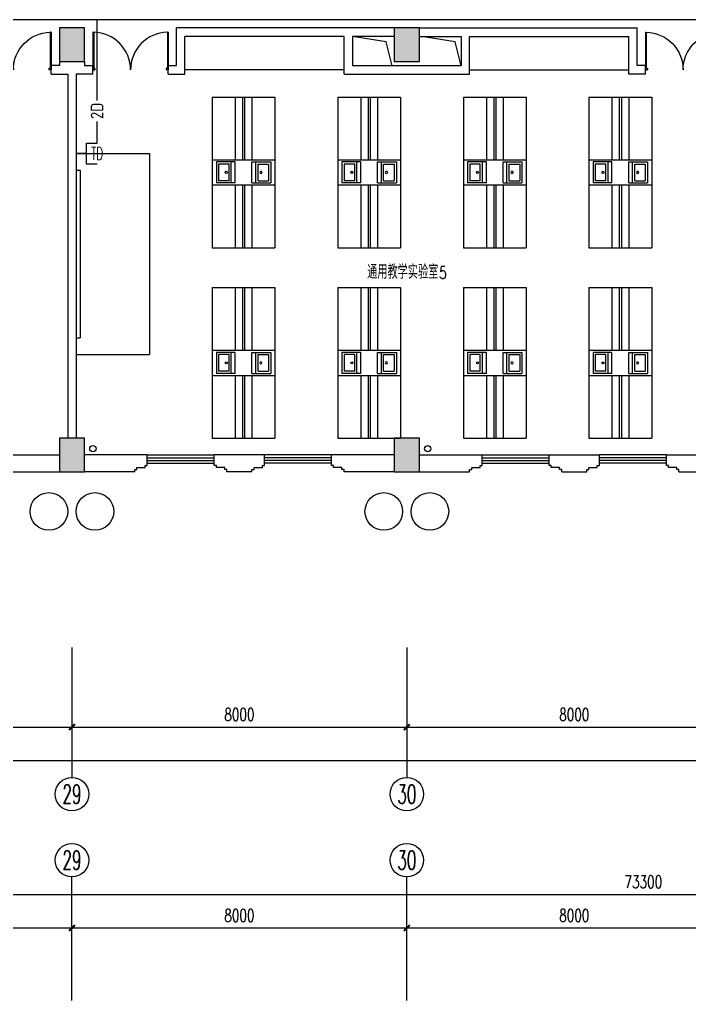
# Model space of a CAD drawing. Extents: x 190999 to 834799, y -200814 to 215286.
# Drawn here: x 467635 to 483635, y 26437 to 49867 of the extents above; entities that cross this region are included whole.
import ezdxf
from ezdxf.enums import TextEntityAlignment as Align

# ---------------------------------------------------------------- set-up
doc = ezdxf.new("R2010")
doc.units = 0
doc.header["$LTSCALE"] = 1000
doc.header["$MEASUREMENT"] = 0
for name, color, linetype in [('00-EQUIP', 3, 'Continuous'), ('00-SIG_TEXT', 7, 'Continuous'), ('00-WIRE-4', 6, 'Continuous'), ('A-墙线', 2, 'Continuous'), ('A-外包装修', 250, 'Continuous'), ('A-外窗', 145, 'Continuous'), ('A-家具', 250, 'Continuous'), ('A-门', 167, 'Continuous'), ('AXIS', 3, 'Continuous'), ('AXIS_TEXT', 7, 'Continuous'), ('COLUMN', 2, 'Continuous'), ('PUB_HATCH', 250, 'Continuous'), ('房间名称', 7, 'Continuous'), ('桥架', 1, 'Continuous'), ('洞口线', 177, 'Continuous'), ('雨水管', 3, 'Continuous')]:
    doc.layers.add(name, color=color, linetype=linetype)
doc.styles.add('-GBCBIGGBENOR', font='GBENOR.shx', dxfattribs={"bigfont": 'GBCBIG.shx'})
doc.styles.add('_COMPLEX', font='COMPLEX.shx', dxfattribs={"width": 0.5})
doc.styles.add('_TCH_AXIS', font='COMPLEX', dxfattribs={"bigfont": 'GBCBIG'})
doc.styles.add('_TCH_DIM', font='SIMPLEX', dxfattribs={"bigfont": 'GBCBIG'})
doc.styles.add('COMPLEX', font='COMPLEX')
doc.styles.add('DIM_FONT', font='SIMPLEX', dxfattribs={"width": 0.7, "bigfont": 'GBCBIG'})
doc.styles.get("Standard").update_dxf_attribs({"font": 'simhei.ttf'})
doc.styles.add('zz-1', font='arial.ttf', dxfattribs={"width": 0.8})
doc.dimstyles.new('DIMN', dxfattribs={"dimtxt": 300, "dimasz": 100, "dimexe": 250, "dimexo": 300, "dimgap": 150, "dimtad": 1, "dimdec": 0, "dimzin": 0, "dimdsep": 46, "dimtxsty": 'DIM_FONT', "dimblk": 'ARCHTICK', "dimcen": 0.09, "dimclrt": 7, "dimazin": 2, "dimtfac": 1, "dimtdec": 0, "dimtix": 1, "dimtmove": 2, "dimatfit": 3, "dimfxl": 0, "dimtolj": 1, "dimtzin": 0, "dimarcsym": 0})

# ---------------------------------------------------------------- blocks, each defined once
blk = doc.blocks.new('m1800')
at = {"layer": 'A-墙线'}
for p, q in [((-900, -100), (-900, 100)), ((900, -100), (900, 100))]:
    blk.add_line(p, q, dxfattribs=at)
at = {"layer": 'A-门'}
for p, q in [((-900, 900), (-900, 0)), ((-900, 900), (-880, 900)), ((-880, 900), (-880, 50)), ((880, 900), (880, 50)), ((900, 900), (880, 900)), ((900, 900), (900, 0)), ((-900, 50), (-870, 50)), ((-900, 0), (-850, 0)), ((-870, 50), (-870, 30)), ((-870, 30), (-850, 30)), ((-850, 30), (-850, 0)), ((850, 30), (850, 0)), ((870, 30), (850, 30)), ((900, 0), (850, 0)), ((870, 50), (870, 30)), ((900, 50), (870, 50))]:
    blk.add_line(p, q, dxfattribs=at)
for centre, start, end in [((-900, 0), 0, 88.7267), ((900, 0), 91.2733, 180)]:
    blk.add_arc(centre, 900, start, end, dxfattribs=at)
blk = doc.blocks.new('_ArchTick')
at = {"const_width": 0.5}
blk.add_lwpolyline([(-0.7, -0.7), (0.7, 0.7)], dxfattribs=at)
blk = doc.blocks.new('*D1202')
at = {"layer": 'AXIS', "color": 0, "lineweight": -2}
for p, q in [((476885, 26767), (476885, 28417)), ((484885, 26767), (484885, 28417)), ((476885, 28167), (484885, 28167))]:
    blk.add_line(p, q, dxfattribs=at)
at = {"layer": 'Defpoints', "color": 0}
for p in [(484885, 28167), (476885, 26467), (484885, 26467)]:
    blk.add_point(p, dxfattribs=at)
at = {"layer": 'AXIS', "color": 0, "lineweight": -2, "xscale": 100, "yscale": 100, "zscale": 100, "rotation": 180}
blk.add_blockref('_ArchTick', (476885, 28167), dxfattribs=at)
at = {"layer": 'AXIS', "color": 0, "lineweight": -2, "xscale": 100, "yscale": 100, "zscale": 100}
blk.add_blockref('_ArchTick', (484885, 28167), dxfattribs=at)
at = {"layer": 'AXIS', "color": 7, "insert": (480885, 28467), "char_height": 300, "attachment_point": 5, "style": 'DIM_FONT'}
blk.add_mtext('\\A1;8000', dxfattribs=at)
blk = doc.blocks.new('*D1203')
at = {"layer": 'AXIS', "color": 0, "lineweight": -2}
for p, q in [((468885, 26767), (468885, 28417)), ((476885, 26767), (476885, 28417)), ((468885, 28167), (476885, 28167))]:
    blk.add_line(p, q, dxfattribs=at)
at = {"layer": 'Defpoints', "color": 0}
for p in [(476885, 28167), (468885, 26467), (476885, 26467)]:
    blk.add_point(p, dxfattribs=at)
at = {"layer": 'AXIS', "color": 0, "lineweight": -2, "xscale": 100, "yscale": 100, "zscale": 100, "rotation": 180}
blk.add_blockref('_ArchTick', (468885, 28167), dxfattribs=at)
at = {"layer": 'AXIS', "color": 0, "lineweight": -2, "xscale": 100, "yscale": 100, "zscale": 100}
blk.add_blockref('_ArchTick', (476885, 28167), dxfattribs=at)
at = {"layer": 'AXIS', "color": 7, "insert": (472885, 28467), "char_height": 300, "attachment_point": 5, "style": 'DIM_FONT'}
blk.add_mtext('\\A1;8000', dxfattribs=at)
blk = doc.blocks.new('*D1204')
at = {"layer": 'AXIS', "color": 0, "lineweight": -2}
for p, q in [((460885, 26767), (460885, 28417)), ((468885, 26767), (468885, 28417)), ((460885, 28167), (468885, 28167))]:
    blk.add_line(p, q, dxfattribs=at)
at = {"layer": 'Defpoints', "color": 0}
for p in [(468885, 28167), (460885, 26467), (468885, 26467)]:
    blk.add_point(p, dxfattribs=at)
at = {"layer": 'AXIS', "color": 0, "lineweight": -2, "xscale": 100, "yscale": 100, "zscale": 100, "rotation": 180}
blk.add_blockref('_ArchTick', (460885, 28167), dxfattribs=at)
at = {"layer": 'AXIS', "color": 0, "lineweight": -2, "xscale": 100, "yscale": 100, "zscale": 100}
blk.add_blockref('_ArchTick', (468885, 28167), dxfattribs=at)
at = {"layer": 'AXIS', "color": 7, "insert": (464885, 28467), "char_height": 300, "attachment_point": 5, "style": 'DIM_FONT'}
blk.add_mtext('\\A1;8000', dxfattribs=at)
blk = doc.blocks.new('*D1208')
at = {"layer": 'AXIS', "color": 0, "lineweight": -2}
for p, q in [((445885, 26767), (445885, 29217)), ((519185, 26767), (519185, 29217)), ((445885, 28967), (519185, 28967))]:
    blk.add_line(p, q, dxfattribs=at)
at = {"layer": 'Defpoints', "color": 0}
for p in [(519185, 28967), (445885, 26467), (519185, 26467)]:
    blk.add_point(p, dxfattribs=at)
at = {"layer": 'AXIS', "color": 0, "lineweight": -2, "xscale": 100, "yscale": 100, "zscale": 100, "rotation": 180}
blk.add_blockref('_ArchTick', (445885, 28967), dxfattribs=at)
at = {"layer": 'AXIS', "color": 0, "lineweight": -2, "xscale": 100, "yscale": 100, "zscale": 100}
blk.add_blockref('_ArchTick', (519185, 28967), dxfattribs=at)
at = {"layer": 'AXIS', "color": 7, "insert": (482535, 29267), "char_height": 300, "attachment_point": 5, "style": 'DIM_FONT'}
blk.add_mtext('\\A1;73300', dxfattribs=at)
blk = doc.blocks.new('*D1238')
at = {"layer": 'AXIS', "color": 0, "lineweight": -2}
for p, q in [((476885, 34567), (476885, 32717)), ((484885, 34567), (484885, 32717)), ((476885, 32967), (484885, 32967))]:
    blk.add_line(p, q, dxfattribs=at)
at = {"layer": 'Defpoints', "color": 0}
for p in [(476885, 34867), (484885, 34867), (484885, 32967)]:
    blk.add_point(p, dxfattribs=at)
at = {"layer": 'AXIS', "color": 0, "lineweight": -2, "xscale": 100, "yscale": 100, "zscale": 100, "rotation": 180}
blk.add_blockref('_ArchTick', (476885, 32967), dxfattribs=at)
at = {"layer": 'AXIS', "color": 0, "lineweight": -2, "xscale": 100, "yscale": 100, "zscale": 100}
blk.add_blockref('_ArchTick', (484885, 32967), dxfattribs=at)
at = {"layer": 'AXIS', "color": 7, "insert": (480885, 33267), "char_height": 300, "attachment_point": 5, "style": 'DIM_FONT'}
blk.add_mtext('\\A1;8000', dxfattribs=at)
blk = doc.blocks.new('*D1239')
at = {"layer": 'AXIS', "color": 0, "lineweight": -2}
for p, q in [((468885, 34567), (468885, 32717)), ((476885, 34567), (476885, 32717)), ((468885, 32967), (476885, 32967))]:
    blk.add_line(p, q, dxfattribs=at)
at = {"layer": 'Defpoints', "color": 0}
for p in [(468885, 34867), (476885, 34867), (476885, 32967)]:
    blk.add_point(p, dxfattribs=at)
at = {"layer": 'AXIS', "color": 0, "lineweight": -2, "xscale": 100, "yscale": 100, "zscale": 100, "rotation": 180}
blk.add_blockref('_ArchTick', (468885, 32967), dxfattribs=at)
at = {"layer": 'AXIS', "color": 0, "lineweight": -2, "xscale": 100, "yscale": 100, "zscale": 100}
blk.add_blockref('_ArchTick', (476885, 32967), dxfattribs=at)
at = {"layer": 'AXIS', "color": 7, "insert": (472885, 33267), "char_height": 300, "attachment_point": 5, "style": 'DIM_FONT'}
blk.add_mtext('\\A1;8000', dxfattribs=at)
blk = doc.blocks.new('*D1240')
at = {"layer": 'AXIS', "color": 0, "lineweight": -2}
for p, q in [((460885, 34567), (460885, 32717)), ((468885, 34567), (468885, 32717)), ((460885, 32967), (468885, 32967))]:
    blk.add_line(p, q, dxfattribs=at)
at = {"layer": 'Defpoints', "color": 0}
for p in [(460885, 34867), (468885, 34867), (468885, 32967)]:
    blk.add_point(p, dxfattribs=at)
at = {"layer": 'AXIS', "color": 0, "lineweight": -2, "xscale": 100, "yscale": 100, "zscale": 100, "rotation": 180}
blk.add_blockref('_ArchTick', (460885, 32967), dxfattribs=at)
at = {"layer": 'AXIS', "color": 0, "lineweight": -2, "xscale": 100, "yscale": 100, "zscale": 100}
blk.add_blockref('_ArchTick', (468885, 32967), dxfattribs=at)
at = {"layer": 'AXIS', "color": 7, "insert": (464885, 33267), "char_height": 300, "attachment_point": 5, "style": 'DIM_FONT'}
blk.add_mtext('\\A1;8000', dxfattribs=at)
blk = doc.blocks.new('*D1244')
at = {"layer": 'AXIS', "color": 0, "lineweight": -2}
for p, q in [((446335, 34567), (446335, 31917)), ((523584, 34567), (523584, 31917)), ((446335, 32167), (523584, 32167))]:
    blk.add_line(p, q, dxfattribs=at)
at = {"layer": 'Defpoints', "color": 0}
for p in [(446335, 34867), (523584, 34867), (523584, 32167)]:
    blk.add_point(p, dxfattribs=at)
at = {"layer": 'AXIS', "color": 0, "lineweight": -2, "xscale": 100, "yscale": 100, "zscale": 100, "rotation": 180}
blk.add_blockref('_ArchTick', (446335, 32167), dxfattribs=at)
at = {"layer": 'AXIS', "color": 0, "lineweight": -2, "xscale": 100, "yscale": 100, "zscale": 100}
blk.add_blockref('_ArchTick', (523584, 32167), dxfattribs=at)
at = {"layer": 'AXIS', "color": 7, "insert": (484959, 32467), "char_height": 300, "attachment_point": 5, "style": 'DIM_FONT'}
blk.add_mtext('\\A1;77250', dxfattribs=at)
blk = doc.blocks.new('_AXISO')
blk.add_circle((0, 0), 0.5)
at = {"layer": 'AXIS_TEXT', "style": 'COMPLEX', "width": 1.041667}
blk.add_attdef('A', text='', height=0.56, dxfattribs=at).set_placement((-0.25, -0.28), (0.25, -0.28), align=Align.FIT)
blk = doc.blocks.new('$plan$00001609')
at = {"linetype": 'Continuous'}
for p, q in [((0, -251), (0, 251)), ((0, 251), (450, 251)), ((93, -251), (93, 251)), ((450, 251), (450, -251)), ((146, -199), (146, 199)), ((146, 199), (397, 199)), ((397, 199), (397, -199)), ((146, -199), (397, -199)), ((0, -251), (450, -251))]:
    blk.add_line(p, q, dxfattribs=at)
blk.add_line((238, 2), (238, 0))
blk.add_arc((212, 0), 26, 4.716, 0, dxfattribs=at)
at = {"style": 'zz-1'}
for tag in ['YSIZE', 'XSIZE']:
    blk.add_attdef(tag, (0, 0), '', height=0.5, dxfattribs=at)
blk = doc.blocks.new('_LINKPT1')
at = {"color": 0}
blk.add_line((0, 0), (0, 0), dxfattribs=at)
blk = doc.blocks.new('IO37IMB6')
for p, q in [((-0.5, 0.499), (-0.5, 0.999)), ((0.5, 0.999), (0.5, 0.499)), ((0.5, 0.499), (-0.5, 0.499)), ((0, 0.5), (0, 0))]:
    blk.add_line(p, q)
at = {"xscale": 0.002, "yscale": 0.002, "zscale": 0.002}
for p in [(0, 1.384), (-0.5, 0.499), (0.5, 0.499), (0, 0)]:
    blk.add_blockref('_LINKPT1', p, dxfattribs=at)
at = {"style": '_COMPLEX', "width": 0.6, "flags": 8}
blk.add_attdef('$TEXT$', text='', height=0.6, dxfattribs=at).set_placement((0, 1), align=Align.MIDDLE_CENTER)
at = {"flags": 9}
blk.add_attdef('A', (0, 0), '', height=0.00002, dxfattribs=at)

msp = doc.modelspace()

# ---------------------------------------------------------------- hatches: boundary and pattern name
at = {"layer": 'PUB_HATCH'}
for points in [[(468584.6, 49667.4), (468584.6, 48867.4), (469184.6, 48867.4), (469184.6, 49667.4)], [(476584.6, 49667.4), (476584.6, 48867.4), (477184.6, 48867.4), (477184.6, 49667.4)], [(468584.6, 39867.4), (468584.6, 39067.4), (469184.6, 39067.4), (469184.6, 39867.4)], [(476584.6, 39867.4), (476584.6, 39067.4), (477184.6, 39067.4), (477184.6, 39867.4)]]:
    msp.add_hatch(color=256, dxfattribs=at).paths.add_polyline_path(points)

# ---------------------------------------------------------------- linework, layer by layer
at = {"layer": '00-WIRE-4'}
for p, q in [((469484.1, 47937.5), (469484.1, 49867.4)), ((469484.1, 46917.4), (469484.1, 47436.9))]:
    msp.add_line(p, q, dxfattribs=at)
at = {"layer": 'A-墙线'}
for p, q in [((476584.6, 49667.4), (471384.6, 49667.4)), ((471384.6, 48767.4), (471384.6, 49667.4)), ((475384.6, 49467.4), (471584.6, 49467.4)), ((471584.6, 48567.4), (471584.6, 49467.4)), ((475384.6, 48567.4), (475384.6, 49467.4)), ((476584.6, 49467.4), (475584.6, 49467.4)), ((475584.6, 49467.4), (475584.6, 48767.4)), ((477184.6, 49667.4), (482384.6, 49667.4)), ((477184.6, 49467.4), (478184.6, 49467.4)), ((478184.6, 49467.4), (478184.6, 48767.4)), ((478384.6, 49467.4), (482184.6, 49467.4)), ((478384.6, 48567.4), (478384.6, 49467.4)), ((482184.6, 48567.4), (482184.6, 49467.4)), ((482384.6, 48767.4), (482384.6, 49667.4)), ((468584.6, 48767.4), (468384.6, 48767.4)), ((468584.6, 48867.4), (468584.6, 48767.4)), ((469184.6, 48867.4), (469184.6, 48767.4)), ((469184.6, 48767.4), (469384.6, 48767.4)), ((471184.6, 48767.4), (471384.6, 48767.4)), ((475584.6, 48767.4), (478184.6, 48767.4)), ((482584.6, 48767.4), (482384.6, 48767.4)), ((468384.6, 48567.4), (468784.6, 48567.4)), ((468784.6, 48567.4), (468784.6, 39867.4)), ((468984.6, 48567.4), (468984.6, 39867.4)), ((469384.6, 48567.4), (468984.6, 48567.4)), ((471184.6, 48567.4), (471584.6, 48567.4)), ((475384.6, 48567.4), (478384.6, 48567.4)), ((482584.6, 48567.4), (482184.6, 48567.4)), ((467084.6, 39467.4), (468584.6, 39467.4)), ((470684.6, 39467.4), (469184.6, 39467.4)), ((470684.6, 39217.4), (470684.6, 39467.4)), ((473484.6, 39467.4), (472284.6, 39467.4)), ((472284.6, 39217.4), (472284.6, 39467.4)), ((473484.6, 39217.4), (473484.6, 39467.4)), ((476584.6, 39467.4), (475084.6, 39467.4)), ((475084.6, 39217.4), (475084.6, 39467.4)), ((477184.6, 39467.4), (478684.6, 39467.4)), ((478684.6, 39217.4), (478684.6, 39467.4)), ((480284.6, 39467.4), (481484.6, 39467.4)), ((480284.6, 39217.4), (480284.6, 39467.4)), ((481484.6, 39217.4), (481484.6, 39467.4)), ((483084.6, 39467.4), (484584.6, 39467.4)), ((483084.6, 39217.4), (483084.6, 39467.4)), ((470434.6, 39117.4), (470434.6, 39167.4)), ((470434.6, 39167.4), (470634.6, 39167.4)), ((470634.6, 39217.4), (470684.6, 39217.4)), ((470634.6, 39167.4), (470634.6, 39217.4)), ((472334.6, 39217.4), (472284.6, 39217.4)), ((472334.6, 39167.4), (472334.6, 39217.4)), ((472534.6, 39167.4), (472334.6, 39167.4)), ((472534.6, 39117.4), (472534.6, 39167.4)), ((473234.6, 39117.4), (473234.6, 39167.4)), ((473234.6, 39167.4), (473434.6, 39167.4)), ((473434.6, 39217.4), (473484.6, 39217.4)), ((473434.6, 39167.4), (473434.6, 39217.4)), ((475134.6, 39217.4), (475084.6, 39217.4)), ((475134.6, 39167.4), (475134.6, 39217.4)), ((475334.6, 39167.4), (475134.6, 39167.4)), ((475334.6, 39117.4), (475334.6, 39167.4)), ((478434.6, 39117.4), (478434.6, 39167.4)), ((478434.6, 39167.4), (478634.6, 39167.4)), ((478634.6, 39217.4), (478684.6, 39217.4)), ((478634.6, 39167.4), (478634.6, 39217.4)), ((480334.6, 39217.4), (480284.6, 39217.4)), ((480334.6, 39167.4), (480334.6, 39217.4)), ((480534.6, 39167.4), (480334.6, 39167.4)), ((480534.6, 39117.4), (480534.6, 39167.4)), ((481234.6, 39117.4), (481234.6, 39167.4)), ((481234.6, 39167.4), (481434.6, 39167.4)), ((481434.6, 39217.4), (481484.6, 39217.4)), ((481434.6, 39167.4), (481434.6, 39217.4)), ((483134.6, 39217.4), (483084.6, 39217.4)), ((483134.6, 39167.4), (483134.6, 39217.4)), ((483334.6, 39167.4), (483134.6, 39167.4)), ((483334.6, 39117.4), (483334.6, 39167.4)), ((467384.6, 39067.4), (468584.6, 39067.4)), ((470384.6, 39067.4), (469184.6, 39067.4)), ((470384.6, 39067.4), (470384.6, 39117.4)), ((470384.6, 39117.4), (470434.6, 39117.4)), ((472584.6, 39117.4), (472534.6, 39117.4)), ((472584.6, 39067.4), (472584.6, 39117.4)), ((473184.6, 39067.4), (472584.6, 39067.4)), ((473184.6, 39067.4), (473184.6, 39117.4)), ((473184.6, 39117.4), (473234.6, 39117.4)), ((475384.6, 39117.4), (475334.6, 39117.4)), ((475384.6, 39067.4), (475384.6, 39117.4)), ((476584.6, 39067.4), (475384.6, 39067.4)), ((477184.6, 39067.4), (478384.6, 39067.4)), ((478384.6, 39067.4), (478384.6, 39117.4)), ((478384.6, 39117.4), (478434.6, 39117.4)), ((480584.6, 39117.4), (480534.6, 39117.4)), ((480584.6, 39067.4), (480584.6, 39117.4)), ((480584.6, 39067.4), (481184.6, 39067.4)), ((481184.6, 39067.4), (481184.6, 39117.4)), ((481184.6, 39117.4), (481234.6, 39117.4)), ((483384.6, 39117.4), (483334.6, 39117.4)), ((483384.6, 39067.4), (483384.6, 39117.4)), ((483384.6, 39067.4), (484584.6, 39067.4))]:
    msp.add_line(p, q, dxfattribs=at)
at = {"layer": 'A-外包装修'}
for centre in [(468334.6, 38117.4), (469434.6, 38117.4), (476334.6, 38117.4), (477434.6, 38117.4)]:
    msp.add_circle(centre, 450, dxfattribs=at)
at = {"layer": 'A-外窗'}
for p, q in [((470684.6, 39467.4), (472284.6, 39467.4)), ((470684.6, 39397.4), (472284.6, 39397.4)), ((475084.6, 39467.4), (473484.6, 39467.4)), ((475084.6, 39397.4), (473484.6, 39397.4)), ((478684.6, 39467.4), (480284.6, 39467.4)), ((478684.6, 39397.4), (480284.6, 39397.4)), ((483084.6, 39467.4), (481484.6, 39467.4)), ((483084.6, 39397.4), (481484.6, 39397.4)), ((470684.6, 39337.4), (472284.6, 39337.4)), ((470684.6, 39267.4), (472284.6, 39267.4)), ((475084.6, 39337.4), (473484.6, 39337.4)), ((475084.6, 39267.4), (473484.6, 39267.4)), ((478684.6, 39337.4), (480284.6, 39337.4)), ((478684.6, 39267.4), (480284.6, 39267.4)), ((483084.6, 39337.4), (481484.6, 39337.4)), ((483084.6, 39267.4), (481484.6, 39267.4))]:
    msp.add_line(p, q, dxfattribs=at)
at = {"layer": 'A-家具'}
for p, q in [((475384.6, 48667.4), (471584.6, 48667.4)), ((478384.6, 48667.4), (482184.6, 48667.4)), ((472234.6, 48017.4), (472234.6, 44417.4)), ((472234.6, 48017.4), (473734.6, 48017.4)), ((472784.6, 48017.4), (472784.6, 46517.4)), ((472959.6, 48017.4), (472959.6, 46517.4)), ((473009.6, 48017.4), (473009.6, 46517.4)), ((473184.6, 48017.4), (473184.6, 46517.4)), ((473734.6, 48017.4), (473734.6, 44417.4)), ((475234.6, 48017.4), (475234.6, 44417.4)), ((475234.6, 48017.4), (476734.6, 48017.4)), ((475784.6, 48017.4), (475784.6, 46517.4)), ((475959.6, 48017.4), (475959.6, 46517.4)), ((476009.6, 48017.4), (476009.6, 46517.4)), ((476184.6, 48017.4), (476184.6, 46517.4)), ((476734.6, 48017.4), (476734.6, 44417.4)), ((478234.6, 48017.4), (478234.6, 44417.4)), ((478234.6, 48017.4), (479734.6, 48017.4)), ((478784.6, 48017.4), (478784.6, 46517.4)), ((478959.6, 48017.4), (478959.6, 46517.4)), ((479009.6, 48017.4), (479009.6, 46517.4)), ((479184.6, 48017.4), (479184.6, 46517.4)), ((479734.6, 48017.4), (479734.6, 44417.4)), ((481234.6, 48017.4), (481234.6, 44417.4)), ((481234.6, 48017.4), (482734.6, 48017.4)), ((481784.6, 48017.4), (481784.6, 46517.4)), ((481959.6, 48017.4), (481959.6, 46517.4)), ((482009.6, 48017.4), (482009.6, 46517.4)), ((482184.6, 48017.4), (482184.6, 46517.4)), ((482734.6, 48017.4), (482734.6, 44417.4)), ((468984.6, 46667.4), (470734.6, 46667.4)), ((470734.6, 46667.4), (470734.6, 41867.4)), ((472234.6, 46517.4), (473734.6, 46517.4)), ((475234.6, 46517.4), (476734.6, 46517.4)), ((478234.6, 46517.4), (479734.6, 46517.4)), ((481234.6, 46517.4), (482734.6, 46517.4)), ((468984.6, 46267.4), (469084.6, 46267.4)), ((469084.6, 46267.4), (469084.6, 42267.4)), ((472234.6, 45917.4), (473734.6, 45917.4)), ((472784.6, 45917.4), (472784.6, 44417.4)), ((472959.6, 45917.4), (472959.6, 44417.4)), ((473009.6, 45917.4), (473009.6, 44417.4)), ((473184.6, 45917.4), (473184.6, 44417.4)), ((475234.6, 45917.4), (476734.6, 45917.4)), ((475784.6, 45917.4), (475784.6, 44417.4)), ((475959.6, 45917.4), (475959.6, 44417.4)), ((476009.6, 45917.4), (476009.6, 44417.4)), ((476184.6, 45917.4), (476184.6, 44417.4)), ((478234.6, 45917.4), (479734.6, 45917.4)), ((478784.6, 45917.4), (478784.6, 44417.4)), ((478959.6, 45917.4), (478959.6, 44417.4)), ((479009.6, 45917.4), (479009.6, 44417.4)), ((479184.6, 45917.4), (479184.6, 44417.4)), ((481234.6, 45917.4), (482734.6, 45917.4)), ((481784.6, 45917.4), (481784.6, 44417.4)), ((481959.6, 45917.4), (481959.6, 44417.4)), ((482009.6, 45917.4), (482009.6, 44417.4)), ((482184.6, 45917.4), (482184.6, 44417.4)), ((472234.6, 44417.4), (473734.6, 44417.4)), ((475234.6, 44417.4), (476734.6, 44417.4)), ((478234.6, 44417.4), (479734.6, 44417.4)), ((481234.6, 44417.4), (482734.6, 44417.4)), ((472234.6, 43467.4), (472234.6, 39867.4)), ((472234.6, 43467.4), (473734.6, 43467.4)), ((472784.6, 43467.4), (472784.6, 41967.4)), ((472959.6, 43467.4), (472959.6, 41967.4)), ((473009.6, 43467.4), (473009.6, 41967.4)), ((473184.6, 43467.4), (473184.6, 41967.4)), ((473734.6, 43467.4), (473734.6, 39867.4)), ((475234.6, 43467.4), (475234.6, 39867.4)), ((475234.6, 43467.4), (476734.6, 43467.4)), ((475784.6, 43467.4), (475784.6, 41967.4)), ((475959.6, 43467.4), (475959.6, 41967.4)), ((476009.6, 43467.4), (476009.6, 41967.4)), ((476184.6, 43467.4), (476184.6, 41967.4)), ((476734.6, 43467.4), (476734.6, 39867.4)), ((478234.6, 43467.4), (478234.6, 39867.4)), ((478234.6, 43467.4), (479734.6, 43467.4)), ((478784.6, 43467.4), (478784.6, 41967.4)), ((478959.6, 43467.4), (478959.6, 41967.4)), ((479009.6, 43467.4), (479009.6, 41967.4)), ((479184.6, 43467.4), (479184.6, 41967.4)), ((479734.6, 43467.4), (479734.6, 39867.4)), ((481234.6, 43467.4), (481234.6, 39867.4)), ((481234.6, 43467.4), (482734.6, 43467.4)), ((481784.6, 43467.4), (481784.6, 41967.4)), ((481959.6, 43467.4), (481959.6, 41967.4)), ((482009.6, 43467.4), (482009.6, 41967.4)), ((482184.6, 43467.4), (482184.6, 41967.4)), ((482734.6, 43467.4), (482734.6, 39867.4)), ((468984.6, 42267.4), (469084.6, 42267.4)), ((472234.6, 41967.4), (473734.6, 41967.4)), ((475234.6, 41967.4), (476734.6, 41967.4)), ((478234.6, 41967.4), (479734.6, 41967.4)), ((481234.6, 41967.4), (482734.6, 41967.4)), ((468984.6, 41867.4), (470734.6, 41867.4)), ((472234.6, 41367.4), (473734.6, 41367.4)), ((472784.6, 41367.4), (472784.6, 39867.4)), ((472959.6, 41367.4), (472959.6, 39867.4)), ((473009.6, 41367.4), (473009.6, 39867.4)), ((473184.6, 41367.4), (473184.6, 39867.4)), ((475234.6, 41367.4), (476734.6, 41367.4)), ((475784.6, 41367.4), (475784.6, 39867.4)), ((475959.6, 41367.4), (475959.6, 39867.4)), ((476009.6, 41367.4), (476009.6, 39867.4)), ((476184.6, 41367.4), (476184.6, 39867.4)), ((478234.6, 41367.4), (479734.6, 41367.4)), ((478784.6, 41367.4), (478784.6, 39867.4)), ((478959.6, 41367.4), (478959.6, 39867.4)), ((479009.6, 41367.4), (479009.6, 39867.4)), ((479184.6, 41367.4), (479184.6, 39867.4)), ((481234.6, 41367.4), (482734.6, 41367.4)), ((481784.6, 41367.4), (481784.6, 39867.4)), ((481959.6, 41367.4), (481959.6, 39867.4)), ((482009.6, 41367.4), (482009.6, 39867.4)), ((482184.6, 41367.4), (482184.6, 39867.4)), ((472234.6, 39867.4), (473734.6, 39867.4)), ((475234.6, 39867.4), (476734.6, 39867.4)), ((478234.6, 39867.4), (479734.6, 39867.4)), ((481234.6, 39867.4), (482734.6, 39867.4))]:
    msp.add_line(p, q, dxfattribs=at)
at = {"layer": 'AXIS'}
for p, q in [((468884.6, 34867.4), (468884.6, 31763.7)), ((476884.6, 34867.4), (476884.6, 31763.7)), ((468884.6, 26437.4), (468884.6, 29386.5)), ((476884.6, 26437.4), (476884.6, 29386.5))]:
    msp.add_line(p, q, dxfattribs=at)
at = {"layer": 'COLUMN'}
for p, q in [((468584.6, 49667.4), (468584.6, 48867.4)), ((469184.6, 49667.4), (468584.6, 49667.4)), ((469184.6, 48867.4), (469184.6, 49667.4)), ((476584.6, 49667.4), (476584.6, 48867.4)), ((477184.6, 49667.4), (476584.6, 49667.4)), ((477184.6, 48867.4), (477184.6, 49667.4)), ((468584.6, 48867.4), (469184.6, 48867.4)), ((476584.6, 48867.4), (477184.6, 48867.4)), ((468584.6, 39867.4), (468584.6, 39067.4)), ((469184.6, 39867.4), (468584.6, 39867.4)), ((469184.6, 39067.4), (469184.6, 39867.4)), ((476584.6, 39867.4), (476584.6, 39067.4)), ((477184.6, 39867.4), (476584.6, 39867.4)), ((477184.6, 39067.4), (477184.6, 39867.4)), ((468584.6, 39067.4), (469184.6, 39067.4)), ((476584.6, 39067.4), (477184.6, 39067.4))]:
    msp.add_line(p, q, dxfattribs=at)
at = {"layer": '桥架'}
msp.add_line((445884.6, 49867.4), (513484.6, 49867.4), dxfattribs=at)
at = {"layer": '洞口线', "ltscale": 2}
for points in [[(476534.6, 48767.1), (476391.1, 49336.5), (475584.6, 49467.4)], [(478184.6, 48767.1), (478041.1, 49336.5), (477234.6, 49467.4)]]:
    msp.add_lwpolyline(points, dxfattribs=at)
at = {"layer": '雨水管'}
for centre in [(469384.6, 39617.4), (477384.6, 39617.4)]:
    msp.add_circle(centre, 75, dxfattribs=at)

# ---------------------------------------------------------------- block references
at = {"layer": '00-EQUIP'}
ref = msp.add_blockref('IO37IMB6', (468984.6, 46667.4), dxfattribs=dict(at, xscale=500, yscale=500, zscale=500, rotation=270))
ref.add_attrib('$TEXT$', 'TD', dxfattribs={"layer": '0', "height": 300, "style": '_COMPLEX', "width": 0.6, "flags": 8}).set_placement((469484.6, 46667.4), align=Align.MIDDLE_CENTER)
at = {"layer": 'A-家具', "yscale": -1, "rotation": 180}
for p in [(472784.6, 46217.4), (475784.6, 46217.4), (478784.6, 46217.4), (481784.6, 46217.4), (472784.6, 41667.4), (475784.6, 41667.4), (478784.6, 41667.4), (481784.6, 41667.4)]:
    msp.add_blockref('$plan$00001609', p, dxfattribs=at)
at = {"layer": 'A-家具'}
for p in [(473184.6, 46217.4), (476184.6, 46217.4), (479184.6, 46217.4), (482184.6, 46217.4), (473184.6, 41667.4), (476184.6, 41667.4), (479184.6, 41667.4), (482184.6, 41667.4)]:
    msp.add_blockref('$plan$00001609', p, dxfattribs=at)
at = {"layer": 'A-门', "xscale": -1}
for p in [(467484.6, 48667.4), (483484.6, 48667.4)]:
    msp.add_blockref('m1800', p, dxfattribs=at)
at = {"layer": 'A-门'}
msp.add_blockref('m1800', (470284.6, 48667.4), dxfattribs=at)
at = {"layer": 'AXIS'}
ref = msp.add_blockref('_AXISO', (468884.6, 31363.7), dxfattribs=dict(at, xscale=800, yscale=800, zscale=800))
ref.add_attrib('A', '29', dxfattribs={"layer": 'AXIS_TEXT', "height": 452.55, "style": '_TCH_AXIS', "width": 0.617647}).set_placement((468658.3, 31137.4), (469110.9, 31137.4), align=Align.FIT)
ref = msp.add_blockref('_AXISO', (476884.6, 31363.7), dxfattribs=dict(at, xscale=800, yscale=800, zscale=800))
ref.add_attrib('A', '30', dxfattribs={"layer": 'AXIS_TEXT', "height": 452.55, "style": '_TCH_AXIS', "width": 0.636364}).set_placement((476658.3, 31137.4), (477110.9, 31137.4), align=Align.FIT)
ref = msp.add_blockref('_AXISO', (468884.6, 29786.5), dxfattribs=dict(at, xscale=800, yscale=800, zscale=800))
ref.add_attrib('A', '29', dxfattribs={"layer": 'AXIS_TEXT', "height": 452.55, "style": '_TCH_AXIS', "width": 0.617647}).set_placement((468658.3, 29560.2), (469110.9, 29560.2), align=Align.FIT)
ref = msp.add_blockref('_AXISO', (476884.6, 29786.5), dxfattribs=dict(at, xscale=800, yscale=800, zscale=800))
ref.add_attrib('A', '30', dxfattribs={"layer": 'AXIS_TEXT', "height": 452.55, "style": '_TCH_AXIS', "width": 0.636364}).set_placement((476658.3, 29560.2), (477110.9, 29560.2), align=Align.FIT)

# ---------------------------------------------------------------- texts
at = {"layer": '00-SIG_TEXT', "style": '-GBCBIGGBENOR'}
msp.add_text('2D', height=300, rotation=90, dxfattribs=at).set_placement((469484.1, 47687.2), align=Align.MIDDLE_CENTER)
at = {"layer": '房间名称', "style": '_TCH_DIM'}
msp.add_text('通用教学实验室', height=337.59, dxfattribs=at).set_placement((475936.3, 43674.1))
at = {"layer": '房间名称', "style": '_TCH_DIM', "width": 0.705882}
msp.add_text('5', height=297.5, dxfattribs=at).set_placement((477656.5, 43674.1))

# ---------------------------------------------------------------- dimensions: what is measured, and where the dimension line sits
at = {"layer": 'AXIS'}
for p1, p2, distance, picture, middle in [((446334.6, 34867.4), (523584.4, 34867.4), -2700, '*D1244', (484959.5, 32467.4)), ((460884.6, 34867.4), (468884.6, 34867.4), -1900, '*D1240', (464884.6, 33267.4)), ((468884.6, 34867.4), (476884.6, 34867.4), -1900, '*D1239', (472884.6, 33267.4)), ((476884.6, 34867.4), (484884.6, 34867.4), -1900, '*D1238', (480884.6, 33267.4)), ((445884.6, 26467.4), (519184.6, 26467.4), 2500, '*D1208', (482534.6, 29267.4)), ((460884.6, 26467.4), (468884.6, 26467.4), 1700, '*D1204', (464884.6, 28467.4)), ((468884.6, 26467.4), (476884.6, 26467.4), 1700, '*D1203', (472884.6, 28467.4)), ((476884.6, 26467.4), (484884.6, 26467.4), 1700, '*D1202', (480884.6, 28467.4))]:
    dim = msp.add_aligned_dim(p1=p1, p2=p2, distance=distance, dimstyle='DIMN', dxfattribs=at)
    dim.commit()
    dim.dimension.update_dxf_attribs({"geometry": picture, "text_midpoint": middle})

doc.saveas('drawing.dxf')
